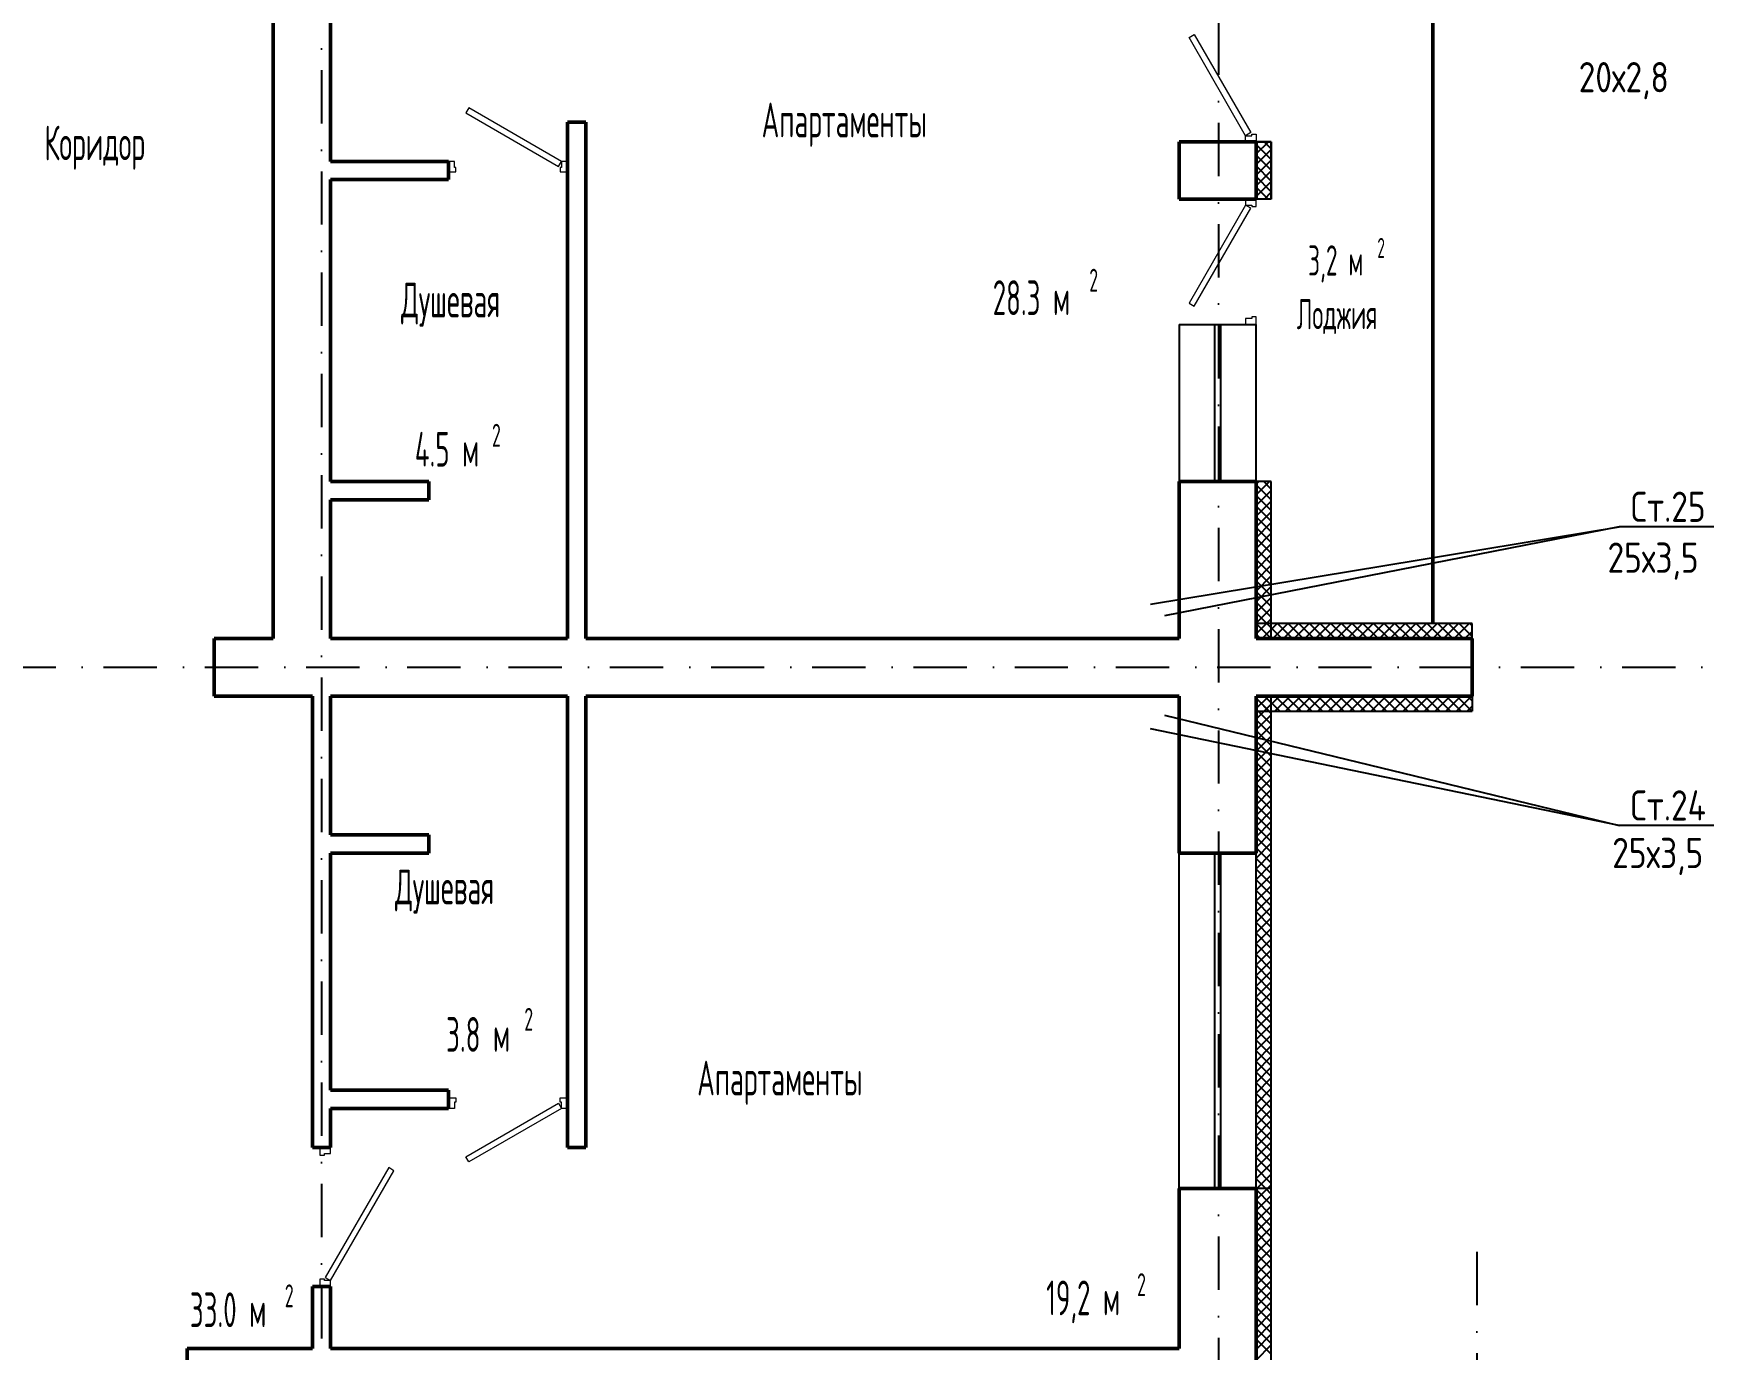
# Model space of a CAD drawing. Extents: x -1560602 to 321118, y -2308202 to -430103.
# Drawn here: x -1493034 to -1481973, y -2269151 to -2260437 of the extents above; entities that cross this region are included whole.
import ezdxf
from ezdxf.enums import TextEntityAlignment as Align

# ---------------------------------------------------------------- set-up
doc = ezdxf.new("R2010")
doc.units = 0
doc.header["$MEASUREMENT"] = 0
doc.linetypes.add('Dot & Dashed', pattern=[670.277762, 352.777767, -176.388884, 0, -141.111112])
doc.linetypes.add('Штрихпунктирная', pattern=[0.670278, 0.352778, -0.176389, 0, -0.141111])
doc.layers.get('0').update_dxf_attribs({"color": 255, "linetype": 'CONTINUOUS'})
doc.layers.add('Двери', color=4, linetype='CONTINUOUS', lineweight=15)
doc.layers.add('стены', color=5, linetype='CONTINUOUS', lineweight=50)
for name, color, linetype in [('Оси', 253, 'Dot & Dashed'), ('отделка', 240, 'CONTINUOUS'), ('Текст', 7, 'CONTINUOUS'), ('Утеплитель', 6, 'CONTINUOUS')]:
    doc.layers.add(name, color=color, linetype=linetype)
doc.styles.get("Standard").update_dxf_attribs({"font": 'spds.shx', "width": 0.7, "height": 250})

msp = doc.modelspace()

# ---------------------------------------------------------------- linework, layer by layer
at = {"color": 0}
for p, q in [((-1485636.4, -2264215.9, 0), (-1482531.6, -2263704.7, 0)), ((-1482531.6, -2263704.7, 0), (-1485542.5, -2264293.9, 0)), ((-1481856.9, -2263704.7, 0), (-1482531.6, -2263704.7, 0)), ((-1485542.5, -2264950.5, 0), (-1482531.6, -2265681.8, 0)), ((-1482531.6, -2265681.8, 0), (-1485636.4, -2265040.1, 0)), ((-1481856.9, -2265681.8, 0), (-1482531.6, -2265681.8, 0))]:
    msp.add_line(p, q, dxfattribs=at)
at = {"layer": 'Двери', "color": 0, "linetype": 'Continuous'}
for p, q in [((-1485380.7, -2260464.4), (-1485346.1, -2260444.4)), ((-1485005.7, -2261113.9), (-1485380.7, -2260464.4)), ((-1485346.1, -2260444.4), (-1484971.1, -2261093.9)), ((-1490150.6, -2260929), (-1490170.6, -2260963.6)), ((-1490170.6, -2260963.6), (-1489555.7, -2261318.6)), ((-1489535.7, -2261284), (-1490150.6, -2260929)), ((-1484971.1, -2261093.9), (-1485005.7, -2261113.9)), ((-1485005.7, -2261153.9), (-1485005.7, -2261113.9)), ((-1485005.7, -2261113.9), (-1484965.7, -2261113.9)), ((-1484965.7, -2261113.9), (-1484965.7, -2261103.9)), ((-1484965.7, -2261103.9), (-1484935.7, -2261103.9)), ((-1484935.7, -2261103.9), (-1484935.7, -2261153.9)), ((-1490245.7, -2261284), (-1490285.7, -2261284)), ((-1490285.7, -2261354), (-1490235.7, -2261354)), ((-1490245.7, -2261324), (-1490245.7, -2261284)), ((-1490235.7, -2261324), (-1490245.7, -2261324)), ((-1490235.7, -2261354), (-1490235.7, -2261324)), ((-1489555.7, -2261318.6), (-1489535.7, -2261284)), ((-1489535.7, -2261324), (-1489545.7, -2261324)), ((-1489545.7, -2261324), (-1489545.7, -2261354)), ((-1489545.7, -2261354), (-1489495.7, -2261354)), ((-1489495.7, -2261284), (-1489535.7, -2261284)), ((-1489535.7, -2261284), (-1489535.7, -2261324)), ((-1485005.7, -2261573.9), (-1485380.7, -2262223.4)), ((-1485005.7, -2261533.9), (-1485005.7, -2261573.9)), ((-1485005.7, -2261573.9), (-1484965.7, -2261573.9)), ((-1484971.1, -2261593.9), (-1485005.7, -2261573.9)), ((-1484965.7, -2261573.9), (-1484965.7, -2261583.9)), ((-1484935.7, -2261583.9), (-1484935.7, -2261533.9)), ((-1485346.1, -2262243.4), (-1484971.1, -2261593.9)), ((-1484965.7, -2261583.9), (-1484935.7, -2261583.9)), ((-1485380.7, -2262223.4), (-1485346.1, -2262243.4)), ((-1484965.7, -2262323.9), (-1485005.7, -2262323.9)), ((-1485005.7, -2262323.9), (-1485005.7, -2262363.9)), ((-1484935.7, -2262313.9), (-1484965.7, -2262313.9)), ((-1484965.7, -2262313.9), (-1484965.7, -2262323.9)), ((-1484935.7, -2262363.9), (-1484935.7, -2262313.9)), ((-1490285.7, -2267483.8), (-1490235.7, -2267483.8)), ((-1490235.7, -2267513.8), (-1490245.7, -2267513.8)), ((-1490245.7, -2267513.8), (-1490245.7, -2267553.8)), ((-1490235.7, -2267483.8), (-1490235.7, -2267513.8)), ((-1490170.6, -2267874.2), (-1489555.7, -2267519.2)), ((-1489555.7, -2267519.2), (-1489535.7, -2267553.8)), ((-1489545.7, -2267513.8), (-1489545.7, -2267483.8)), ((-1489545.7, -2267483.8), (-1489495.7, -2267483.8)), ((-1489535.7, -2267513.8), (-1489545.7, -2267513.8)), ((-1489535.7, -2267553.8), (-1489535.7, -2267513.8)), ((-1490245.7, -2267553.8), (-1490285.7, -2267553.8)), ((-1489535.7, -2267553.8), (-1490150.6, -2267908.8)), ((-1489495.7, -2267553.8), (-1489535.7, -2267553.8)), ((-1491135.7, -2267813.8), (-1491135.7, -2267863.8)), ((-1491135.7, -2267863.8), (-1491105.7, -2267863.8)), ((-1491105.7, -2267863.8), (-1491105.7, -2267853.8)), ((-1491105.7, -2267853.8), (-1491065.7, -2267853.8)), ((-1491065.7, -2267853.8), (-1491065.7, -2267813.8)), ((-1490150.6, -2267908.8), (-1490170.6, -2267874.2)), ((-1490680.4, -2267946.4), (-1491100.4, -2268673.8)), ((-1491065.7, -2268693.8), (-1490645.7, -2267966.4)), ((-1490645.7, -2267966.4), (-1490680.4, -2267946.4)), ((-1491105.7, -2268683.8), (-1491135.7, -2268683.8)), ((-1491135.7, -2268683.8), (-1491135.7, -2268733.8)), ((-1491105.7, -2268693.8), (-1491105.7, -2268683.8)), ((-1491065.7, -2268693.8), (-1491105.7, -2268693.8)), ((-1491100.4, -2268673.8), (-1491065.7, -2268693.8)), ((-1491065.7, -2268733.8), (-1491065.7, -2268693.8))]:
    msp.add_line(p, q, dxfattribs=at)
at = {"layer": 'Оси', "color": 0, "linetype": 'Штрихпунктирная', "lineweight": -3, "ltscale": 1000}
for p, q in [((-1491125.7, -2249953.9), (-1491125.7, -2295575.6)), ((-1485185.7, -2252313.9), (-1485185.7, -2295548.9)), ((-1505305.6, -2264633.9), (-1478850.7, -2264633.9)), ((-1483475.7, -2268503.9), (-1483475.7, -2295548.9))]:
    msp.add_line(p, q, dxfattribs=at)
at = {"layer": 'отделка', "color": 0, "ltscale": 100}
for p, q in [((-1485445.7, -2262363.9), (-1484935.7, -2262363.9)), ((-1485445.7, -2262363.9), (-1485445.7, -2263403.9)), ((-1485210.7, -2263403.9), (-1485210.7, -2262363.9)), ((-1485170.7, -2263403.9), (-1485170.7, -2262363.9)), ((-1484935.7, -2263403.9), (-1484935.7, -2262363.9)), ((-1485445.7, -2263403.9), (-1484935.7, -2263403.9)), ((-1485445.7, -2268083.9), (-1485445.7, -2265863.9)), ((-1485210.7, -2268083.9), (-1485210.7, -2265863.9)), ((-1485170.7, -2268083.9), (-1485170.7, -2265863.9)), ((-1484935.7, -2268083.9), (-1484935.7, -2265863.9))]:
    msp.add_line(p, q, dxfattribs=at)
at = {"layer": 'стены', "color": 0, "ltscale": 100}
for p, q in [((-1483765.7, -2264343.9), (-1483765.7, -2254543.9)), ((-1491065.7, -2261284), (-1491065.7, -2259423.9)), ((-1489375.7, -2261024), (-1489495.7, -2261024)), ((-1489495.7, -2261024), (-1489495.7, -2264443.9)), ((-1489375.7, -2264443.9), (-1489375.7, -2261024)), ((-1490285.7, -2261284), (-1491065.7, -2261284)), ((-1490285.7, -2261404), (-1490285.7, -2261284)), ((-1491065.7, -2263404), (-1491065.7, -2261404)), ((-1491065.7, -2261404), (-1490285.7, -2261404)), ((-1490415.7, -2263404), (-1491065.7, -2263404)), ((-1490415.7, -2263523.9), (-1490415.7, -2263404)), ((-1491065.7, -2263524), (-1490415.7, -2263523.9)), ((-1489495.7, -2264443.9), (-1491065.7, -2264443.9)), ((-1483505.7, -2264823.9), (-1483505.7, -2264443.9)), ((-1490415.7, -2265863.8), (-1490415.7, -2265743.9)), ((-1490285.7, -2267553.8), (-1490285.7, -2267433.8)), ((-1491065.7, -2267813.8), (-1491185.7, -2267813.8)), ((-1491065.7, -2268733.8), (-1491185.7, -2268733.8))]:
    msp.add_line(p, q, dxfattribs=at)
at = {"layer": 'стены', "color": 0, "linetype": 'Continuous'}
for p, q in [((-1491445.7, -2259423.9), (-1491445.7, -2264443.9)), ((-1485005.7, -2261153.9), (-1485445.7, -2261153.9)), ((-1485445.7, -2261153.9), (-1485445.7, -2261348.9)), ((-1484935.7, -2261153.9), (-1485005.7, -2261153.9)), ((-1484935.7, -2261153.9), (-1485005.7, -2261153.9)), ((-1484935.7, -2261533.9), (-1484935.7, -2261153.9)), ((-1485445.7, -2261343.9), (-1485445.7, -2261533.9)), ((-1485005.7, -2261533.9), (-1485445.7, -2261533.9)), ((-1484935.7, -2261533.9), (-1485005.7, -2261533.9)), ((-1485005.7, -2263403.9), (-1485445.7, -2263403.9)), ((-1485445.7, -2263403.9), (-1485445.7, -2264443.9)), ((-1484935.7, -2263403.9), (-1485005.7, -2263403.9)), ((-1484935.7, -2263403.9), (-1485005.7, -2263403.9)), ((-1484935.7, -2264443.9), (-1484935.7, -2263403.9)), ((-1491065.7, -2264443.9), (-1491065.7, -2263524)), ((-1485445.7, -2263566.3), (-1485445.7, -2264421.3)), ((-1491445.7, -2264443.9), (-1491835.7, -2264443.9)), ((-1491835.7, -2264443.9), (-1491835.7, -2264823.9)), ((-1486615.7, -2264443.9), (-1489375.7, -2264443.9)), ((-1485445.7, -2264443.9), (-1486615.7, -2264443.9)), ((-1485468.2, -2264443.8), (-1486473.2, -2264443.8)), ((-1484935.7, -2264443.9), (-1483505.7, -2264443.9)), ((-1491835.7, -2264823.9), (-1491185.7, -2264823.9)), ((-1491185.7, -2264823.9), (-1491185.7, -2267813.8)), ((-1491065.7, -2265743.8), (-1491065.7, -2264823.9)), ((-1491065.7, -2264823.9), (-1489495.7, -2264823.9)), ((-1491065.7, -2265720.9), (-1491065.7, -2264846.9)), ((-1489518.7, -2264823.9), (-1491042.7, -2264823.9)), ((-1489495.7, -2264823.9), (-1489495.7, -2267433.8)), ((-1489495.7, -2265720.9), (-1489495.7, -2264846.9)), ((-1489375.7, -2267813.8), (-1489375.7, -2264823.9)), ((-1489375.7, -2264823.9), (-1485445.7, -2264823.9)), ((-1485445.7, -2264823.9), (-1485445.7, -2265863.9)), ((-1484935.7, -2264823.9), (-1483505.7, -2264823.9)), ((-1484935.7, -2265863.9), (-1484935.7, -2264823.9)), ((-1490415.7, -2265743.8), (-1491065.7, -2265743.8)), ((-1491065.7, -2265863.8), (-1490415.7, -2265863.8)), ((-1491065.7, -2267433.8), (-1491065.7, -2265863.8)), ((-1485005.7, -2265863.9), (-1485445.7, -2265863.9)), ((-1484935.7, -2265863.9), (-1485005.7, -2265863.9)), ((-1484935.7, -2265863.9), (-1485005.7, -2265863.9)), ((-1490285.7, -2267433.8), (-1491065.7, -2267433.8)), ((-1489495.7, -2267433.8), (-1489495.7, -2267813.8)), ((-1491065.7, -2267553.8), (-1490285.7, -2267553.8)), ((-1491065.7, -2267813.8), (-1491065.7, -2267553.8)), ((-1489495.7, -2267813.8), (-1489375.7, -2267813.8)), ((-1485005.7, -2268083.9), (-1485445.7, -2268083.9)), ((-1485445.7, -2268083.9), (-1485445.7, -2269143.9)), ((-1484935.7, -2268083.9), (-1485005.7, -2268083.9)), ((-1484935.7, -2268083.9), (-1485005.7, -2268083.9)), ((-1484935.7, -2269143.9), (-1484935.7, -2268083.9)), ((-1491185.7, -2268733.8), (-1491185.7, -2269143.9)), ((-1491065.7, -2269143.9), (-1491065.7, -2268733.8)), ((-1492015.7, -2269143.9), (-1492015.7, -2269653.9)), ((-1491185.7, -2269143.9), (-1492015.7, -2269143.9)), ((-1485445.7, -2269143.9), (-1491065.7, -2269143.9)), ((-1484935.7, -2269653.9), (-1484935.7, -2269143.9))]:
    msp.add_line(p, q, dxfattribs=at)
at = {"layer": 'Утеплитель', "color": 0, "linetype": 'Continuous'}
for p, q in [((-1484835.7, -2261153.9), (-1484935.7, -2261153.9)), ((-1484935.7, -2261164), (-1484925.6, -2261153.9)), ((-1484935.7, -2261234.7), (-1484854.9, -2261153.9)), ((-1484835.7, -2261272.7), (-1484935.7, -2261172.7)), ((-1484935.7, -2261305.4), (-1484835.7, -2261205.4)), ((-1484835.7, -2261343.4), (-1484935.7, -2261243.4)), ((-1484835.7, -2261202), (-1484883.9, -2261153.9)), ((-1484835.7, -2261533.9), (-1484835.7, -2261153.9)), ((-1484935.7, -2261376.1), (-1484835.7, -2261276.1)), ((-1484835.7, -2261414.1), (-1484935.7, -2261314.1)), ((-1484935.7, -2261446.9), (-1484835.7, -2261346.9)), ((-1484835.7, -2261484.9), (-1484935.7, -2261384.9)), ((-1484935.7, -2261517.6), (-1484835.7, -2261417.6)), ((-1484857.4, -2261533.9), (-1484935.7, -2261455.6)), ((-1484928.1, -2261533.9), (-1484935.7, -2261526.3)), ((-1484835.7, -2261533.9), (-1484935.7, -2261533.9)), ((-1484881.4, -2261533.9), (-1484835.7, -2261488.3)), ((-1484835.7, -2263403.9), (-1484935.7, -2263403.9)), ((-1484935.7, -2263421.9), (-1484917.7, -2263403.9)), ((-1484935.7, -2263492.6), (-1484847, -2263403.9)), ((-1484835.7, -2263524.8), (-1484935.7, -2263424.8)), ((-1484835.7, -2263454.1), (-1484886, -2263403.9)), ((-1484835.7, -2264443.9), (-1484835.7, -2263403.9)), ((-1484935.7, -2263563.4), (-1484835.7, -2263463.4)), ((-1484835.7, -2263595.6), (-1484935.7, -2263495.6)), ((-1484935.7, -2263634.1), (-1484835.7, -2263534.1)), ((-1484835.7, -2263666.3), (-1484935.7, -2263566.3)), ((-1484935.7, -2263704.8), (-1484835.7, -2263604.8)), ((-1484835.7, -2263737), (-1484935.7, -2263637)), ((-1484935.7, -2263775.5), (-1484835.7, -2263675.5)), ((-1484835.7, -2263807.7), (-1484935.7, -2263707.7)), ((-1484935.7, -2263846.2), (-1484835.7, -2263746.2)), ((-1484835.7, -2263878.4), (-1484935.7, -2263778.4)), ((-1484935.7, -2263916.9), (-1484835.7, -2263816.9)), ((-1484835.7, -2263949.1), (-1484935.7, -2263849.1)), ((-1484935.7, -2263987.6), (-1484835.7, -2263887.6)), ((-1484835.7, -2264019.8), (-1484935.7, -2263919.8)), ((-1484935.7, -2264058.3), (-1484835.7, -2263958.3)), ((-1484835.7, -2264090.5), (-1484935.7, -2263990.5)), ((-1484935.7, -2264129), (-1484835.7, -2264029)), ((-1484835.7, -2264161.2), (-1484935.7, -2264061.2)), ((-1484935.7, -2264199.7), (-1484835.7, -2264099.7)), ((-1484835.7, -2264232), (-1484935.7, -2264132)), ((-1484935.7, -2264270.5), (-1484835.7, -2264170.5)), ((-1484835.7, -2264302.7), (-1484935.7, -2264202.7)), ((-1484935.7, -2264341.2), (-1484835.7, -2264241.2)), ((-1484835.7, -2264373.4), (-1484935.7, -2264273.4)), ((-1484935.7, -2264411.9), (-1484835.7, -2264311.9)), ((-1483505.7, -2264343.9), (-1484935.7, -2264343.9)), ((-1484935.7, -2264411.9), (-1484867.8, -2264343.9)), ((-1484835.9, -2264443.9), (-1484935.7, -2264344.1)), ((-1484835.9, -2264443.9), (-1484935.7, -2264344.1)), ((-1484906.6, -2264443.9), (-1484935.7, -2264414.8)), ((-1484906.6, -2264443.9), (-1484935.7, -2264414.8)), ((-1484897.1, -2264443.9), (-1484797.1, -2264343.9)), ((-1484897.1, -2264443.9), (-1484835.7, -2264382.6)), ((-1484765.2, -2264443.9), (-1484865.2, -2264343.9)), ((-1484826.3, -2264443.9), (-1484726.3, -2264343.9)), ((-1484694.5, -2264443.9), (-1484794.5, -2264343.9)), ((-1484755.6, -2264443.9), (-1484655.6, -2264343.9)), ((-1484623.8, -2264443.9), (-1484723.8, -2264343.9)), ((-1484684.9, -2264443.9), (-1484584.9, -2264343.9)), ((-1484553.1, -2264443.9), (-1484653.1, -2264343.9)), ((-1484614.2, -2264443.9), (-1484514.2, -2264343.9)), ((-1484482.4, -2264443.9), (-1484582.4, -2264343.9)), ((-1484543.5, -2264443.9), (-1484443.5, -2264343.9)), ((-1484411.7, -2264443.9), (-1484511.7, -2264343.9)), ((-1484472.8, -2264443.9), (-1484372.8, -2264343.9)), ((-1484341, -2264443.9), (-1484441, -2264343.9)), ((-1484402.1, -2264443.9), (-1484302.1, -2264343.9)), ((-1484270.2, -2264443.9), (-1484370.2, -2264343.9)), ((-1484331.4, -2264443.9), (-1484231.4, -2264343.9)), ((-1484199.5, -2264443.9), (-1484299.5, -2264343.9)), ((-1484260.7, -2264443.9), (-1484160.7, -2264343.9)), ((-1484128.8, -2264443.9), (-1484228.8, -2264343.9)), ((-1484189.9, -2264443.9), (-1484089.9, -2264343.9)), ((-1484058.1, -2264443.9), (-1484158.1, -2264343.9)), ((-1484119.2, -2264443.9), (-1484019.2, -2264343.9)), ((-1483987.4, -2264443.9), (-1484087.4, -2264343.9)), ((-1484048.5, -2264443.9), (-1483948.5, -2264343.9)), ((-1483916.7, -2264443.9), (-1484016.7, -2264343.9)), ((-1483977.8, -2264443.9), (-1483877.8, -2264343.9)), ((-1483846, -2264443.9), (-1483946, -2264343.9)), ((-1483907.1, -2264443.9), (-1483807.1, -2264343.9)), ((-1483775.3, -2264443.9), (-1483875.3, -2264343.9)), ((-1483836.4, -2264443.9), (-1483736.4, -2264343.9)), ((-1483704.6, -2264443.9), (-1483804.6, -2264343.9)), ((-1483765.7, -2264443.9), (-1483665.7, -2264343.9)), ((-1483633.8, -2264443.9), (-1483733.8, -2264343.9)), ((-1483695, -2264443.9), (-1483595, -2264343.9)), ((-1483563.1, -2264443.9), (-1483663.1, -2264343.9)), ((-1483624.3, -2264443.9), (-1483524.3, -2264343.9)), ((-1483505.7, -2264430.6), (-1483592.4, -2264343.9)), ((-1483553.5, -2264443.9), (-1483505.7, -2264396.1)), ((-1483505.7, -2264359.9), (-1483521.7, -2264343.9)), ((-1484935.7, -2264836.1), (-1484923.5, -2264823.9)), ((-1484935.7, -2264906.9), (-1484852.8, -2264823.9)), ((-1484935.7, -2264836.1), (-1484923.5, -2264823.9)), ((-1484935.7, -2264906.9), (-1484852.8, -2264823.9)), ((-1484835.7, -2264939.1), (-1484935.7, -2264839.1)), ((-1484850.9, -2264923.9), (-1484935.7, -2264839.1)), ((-1484935.7, -2264977.6), (-1484835.7, -2264877.6)), ((-1484882.1, -2264923.9), (-1484782.1, -2264823.9)), ((-1484835.7, -2264868.4), (-1484880.2, -2264823.9)), ((-1484780.2, -2264923.9), (-1484880.2, -2264823.9)), ((-1484835.7, -2268083.9), (-1484835.7, -2264823.9)), ((-1484811.4, -2264923.9), (-1484711.4, -2264823.9)), ((-1484709.5, -2264923.9), (-1484809.5, -2264823.9)), ((-1484740.7, -2264923.9), (-1484640.7, -2264823.9)), ((-1484638.8, -2264923.9), (-1484738.8, -2264823.9)), ((-1484669.9, -2264923.9), (-1484569.9, -2264823.9)), ((-1484568.1, -2264923.9), (-1484668.1, -2264823.9)), ((-1484599.2, -2264923.9), (-1484499.2, -2264823.9)), ((-1484497.3, -2264923.9), (-1484597.3, -2264823.9)), ((-1484528.5, -2264923.9), (-1484428.5, -2264823.9)), ((-1484426.6, -2264923.9), (-1484526.6, -2264823.9)), ((-1484457.8, -2264923.9), (-1484357.8, -2264823.9)), ((-1484355.9, -2264923.9), (-1484455.9, -2264823.9)), ((-1484387.1, -2264923.9), (-1484287.1, -2264823.9)), ((-1484285.2, -2264923.9), (-1484385.2, -2264823.9)), ((-1484316.4, -2264923.9), (-1484216.4, -2264823.9)), ((-1484214.5, -2264923.9), (-1484314.5, -2264823.9)), ((-1484245.7, -2264923.9), (-1484145.7, -2264823.9)), ((-1484143.8, -2264923.9), (-1484243.8, -2264823.9)), ((-1484175, -2264923.9), (-1484075, -2264823.9)), ((-1484073.1, -2264923.9), (-1484173.1, -2264823.9)), ((-1484104.3, -2264923.9), (-1484004.3, -2264823.9)), ((-1484002.4, -2264923.9), (-1484102.4, -2264823.9)), ((-1484033.5, -2264923.9), (-1483933.5, -2264823.9)), ((-1483931.7, -2264923.9), (-1484031.7, -2264823.9)), ((-1483962.8, -2264923.9), (-1483862.8, -2264823.9)), ((-1483861, -2264923.9), (-1483961, -2264823.9)), ((-1483892.1, -2264923.9), (-1483792.1, -2264823.9)), ((-1483790.2, -2264923.9), (-1483890.2, -2264823.9)), ((-1483821.4, -2264923.9), (-1483721.4, -2264823.9)), ((-1483719.5, -2264923.9), (-1483819.5, -2264823.9)), ((-1483750.7, -2264923.9), (-1483650.7, -2264823.9)), ((-1483648.8, -2264923.9), (-1483748.8, -2264823.9)), ((-1483680, -2264923.9), (-1483580, -2264823.9)), ((-1483578.1, -2264923.9), (-1483678.1, -2264823.9)), ((-1483609.3, -2264923.9), (-1483509.3, -2264823.9)), ((-1483507.4, -2264923.9), (-1483607.4, -2264823.9)), ((-1483538.6, -2264923.9), (-1483505.7, -2264891.1)), ((-1483505.7, -2264854.8), (-1483536.7, -2264823.9)), ((-1484835.7, -2265009.8), (-1484935.7, -2264909.8)), ((-1484921.6, -2264923.9), (-1484935.7, -2264909.8)), ((-1484935.7, -2264923.9), (-1483505.7, -2264923.9)), ((-1484935.7, -2265048.3), (-1484835.7, -2264948.3)), ((-1484835.7, -2265080.5), (-1484935.7, -2264980.5)), ((-1484935.7, -2265119), (-1484835.7, -2265019)), ((-1484835.7, -2265151.2), (-1484935.7, -2265051.2)), ((-1484935.7, -2265189.7), (-1484835.7, -2265089.7)), ((-1484835.7, -2265221.9), (-1484935.7, -2265121.9)), ((-1484935.7, -2265260.4), (-1484835.7, -2265160.4)), ((-1484835.7, -2265292.6), (-1484935.7, -2265192.6)), ((-1484935.7, -2265331.1), (-1484835.7, -2265231.1)), ((-1484835.7, -2265363.3), (-1484935.7, -2265263.3)), ((-1484935.7, -2265401.8), (-1484835.7, -2265301.8)), ((-1484835.7, -2265434), (-1484935.7, -2265334)), ((-1484935.7, -2265472.5), (-1484835.7, -2265372.5)), ((-1484835.7, -2265504.7), (-1484935.7, -2265404.7)), ((-1484935.7, -2265543.3), (-1484835.7, -2265443.3)), ((-1484835.7, -2265575.5), (-1484935.7, -2265475.5)), ((-1484935.7, -2265614), (-1484835.7, -2265514)), ((-1484835.7, -2265646.2), (-1484935.7, -2265546.2)), ((-1484935.7, -2265684.7), (-1484835.7, -2265584.7)), ((-1484835.7, -2265716.9), (-1484935.7, -2265616.9)), ((-1484935.7, -2265755.4), (-1484835.7, -2265655.4)), ((-1484835.7, -2265787.6), (-1484935.7, -2265687.6)), ((-1484935.7, -2265826.1), (-1484835.7, -2265726.1)), ((-1484835.7, -2265858.3), (-1484935.7, -2265758.3)), ((-1484935.7, -2265896.8), (-1484835.7, -2265796.8)), ((-1484835.7, -2265929), (-1484935.7, -2265829)), ((-1484935.7, -2265967.5), (-1484835.7, -2265867.5)), ((-1484835.7, -2265999.7), (-1484935.7, -2265899.7)), ((-1484935.7, -2266038.2), (-1484835.7, -2265938.2)), ((-1484835.7, -2266070.4), (-1484935.7, -2265970.4)), ((-1484935.7, -2266108.9), (-1484835.7, -2266008.9)), ((-1484835.7, -2266141.1), (-1484935.7, -2266041.1)), ((-1484935.7, -2266179.6), (-1484835.7, -2266079.6)), ((-1484835.7, -2266211.9), (-1484935.7, -2266111.9)), ((-1484935.7, -2266250.4), (-1484835.7, -2266150.4)), ((-1484835.7, -2266282.6), (-1484935.7, -2266182.6)), ((-1484935.7, -2266321.1), (-1484835.7, -2266221.1)), ((-1484835.7, -2266353.3), (-1484935.7, -2266253.3)), ((-1484935.7, -2266391.8), (-1484835.7, -2266291.8)), ((-1484835.7, -2266424), (-1484935.7, -2266324)), ((-1484935.7, -2266462.5), (-1484835.7, -2266362.5)), ((-1484835.7, -2266494.7), (-1484935.7, -2266394.7)), ((-1484935.7, -2266533.2), (-1484835.7, -2266433.2)), ((-1484835.7, -2266565.4), (-1484935.7, -2266465.4)), ((-1484935.7, -2266603.9), (-1484835.7, -2266503.9)), ((-1484835.7, -2266636.1), (-1484935.7, -2266536.1)), ((-1484935.7, -2266674.6), (-1484835.7, -2266574.6)), ((-1484835.7, -2266706.8), (-1484935.7, -2266606.8)), ((-1484935.7, -2266745.3), (-1484835.7, -2266645.3)), ((-1484835.7, -2266777.5), (-1484935.7, -2266677.5)), ((-1484935.7, -2266816), (-1484835.7, -2266716)), ((-1484835.7, -2266848.2), (-1484935.7, -2266748.2)), ((-1484935.7, -2266886.8), (-1484835.7, -2266786.8)), ((-1484835.7, -2266919), (-1484935.7, -2266819)), ((-1484935.7, -2266957.5), (-1484835.7, -2266857.5)), ((-1484835.7, -2266989.7), (-1484935.7, -2266889.7)), ((-1484935.7, -2267028.2), (-1484835.7, -2266928.2)), ((-1484835.7, -2267060.4), (-1484935.7, -2266960.4)), ((-1484935.7, -2267098.9), (-1484835.7, -2266998.9)), ((-1484835.7, -2267131.1), (-1484935.7, -2267031.1)), ((-1484935.7, -2267169.6), (-1484835.7, -2267069.6)), ((-1484835.7, -2267201.8), (-1484935.7, -2267101.8)), ((-1484935.7, -2267240.3), (-1484835.7, -2267140.3)), ((-1484835.7, -2267272.5), (-1484935.7, -2267172.5)), ((-1484935.7, -2267311), (-1484835.7, -2267211)), ((-1484835.7, -2267343.2), (-1484935.7, -2267243.2)), ((-1484935.7, -2267381.7), (-1484835.7, -2267281.7)), ((-1484835.7, -2267413.9), (-1484935.7, -2267313.9)), ((-1484935.7, -2267452.4), (-1484835.7, -2267352.4)), ((-1484835.7, -2267484.6), (-1484935.7, -2267384.6)), ((-1484935.7, -2267523.2), (-1484835.7, -2267423.2)), ((-1484835.7, -2267555.4), (-1484935.7, -2267455.4)), ((-1484935.7, -2267593.9), (-1484835.7, -2267493.9)), ((-1484835.7, -2267626.1), (-1484935.7, -2267526.1)), ((-1484935.7, -2267664.6), (-1484835.7, -2267564.6)), ((-1484835.7, -2267696.8), (-1484935.7, -2267596.8)), ((-1484935.7, -2267735.3), (-1484835.7, -2267635.3)), ((-1484835.7, -2267767.5), (-1484935.7, -2267667.5)), ((-1484935.7, -2267806), (-1484835.7, -2267706)), ((-1484835.7, -2267838.2), (-1484935.7, -2267738.2)), ((-1484935.7, -2267876.7), (-1484835.7, -2267776.7)), ((-1484835.7, -2267908.9), (-1484935.7, -2267808.9)), ((-1484935.7, -2267947.4), (-1484835.7, -2267847.4)), ((-1484835.7, -2267979.6), (-1484935.7, -2267879.6)), ((-1484935.7, -2268018.1), (-1484835.7, -2267918.1)), ((-1484835.7, -2268050.3), (-1484935.7, -2267950.3)), ((-1484930.8, -2268083.9), (-1484835.7, -2267988.8)), ((-1484872.9, -2268083.9), (-1484935.7, -2268021)), ((-1484835.7, -2268083.9), (-1484935.7, -2268083.9)), ((-1484835.7, -2268083.9), (-1484935.7, -2268083.9)), ((-1484935.7, -2268088.8), (-1484930.8, -2268083.9)), ((-1484935.7, -2268159.5), (-1484860.1, -2268083.9)), ((-1484835.7, -2268191.8), (-1484935.7, -2268091.8)), ((-1484835.7, -2268121), (-1484872.9, -2268083.9)), ((-1484860.1, -2268083.9), (-1484835.7, -2268059.5)), ((-1484835.7, -2269253.9), (-1484835.7, -2268083.9)), ((-1484935.7, -2268230.3), (-1484835.7, -2268130.3)), ((-1484835.7, -2268262.5), (-1484935.7, -2268162.5)), ((-1484935.7, -2268301), (-1484835.7, -2268201)), ((-1484835.7, -2268333.2), (-1484935.7, -2268233.2)), ((-1484935.7, -2268371.7), (-1484835.7, -2268271.7)), ((-1484835.7, -2268403.9), (-1484935.7, -2268303.9)), ((-1484935.7, -2268442.4), (-1484835.7, -2268342.4)), ((-1484835.7, -2268474.6), (-1484935.7, -2268374.6)), ((-1484935.7, -2268513.1), (-1484835.7, -2268413.1)), ((-1484835.7, -2268545.3), (-1484935.7, -2268445.3)), ((-1484935.7, -2268583.8), (-1484835.7, -2268483.8)), ((-1484835.7, -2268616), (-1484935.7, -2268516)), ((-1484935.7, -2268654.5), (-1484835.7, -2268554.5)), ((-1484835.7, -2268686.7), (-1484935.7, -2268586.7)), ((-1484935.7, -2268725.2), (-1484835.7, -2268625.2)), ((-1484835.7, -2268757.4), (-1484935.7, -2268657.4)), ((-1484935.7, -2268795.9), (-1484835.7, -2268695.9)), ((-1484835.7, -2268828.1), (-1484935.7, -2268728.1)), ((-1484935.7, -2268866.7), (-1484835.7, -2268766.7)), ((-1484835.7, -2268898.9), (-1484935.7, -2268798.9)), ((-1484935.7, -2268937.4), (-1484835.7, -2268837.4)), ((-1484835.7, -2268969.6), (-1484935.7, -2268869.6)), ((-1484935.7, -2269008.1), (-1484835.7, -2268908.1)), ((-1484835.7, -2269040.3), (-1484935.7, -2268940.3)), ((-1484935.7, -2269078.8), (-1484835.7, -2268978.8)), ((-1484835.7, -2269111), (-1484935.7, -2269011)), ((-1484935.7, -2269149.5), (-1484835.7, -2269049.5)), ((-1484835.7, -2269181.7), (-1484935.7, -2269081.7)), ((-1484935.7, -2269220.2), (-1484835.7, -2269120.2))]:
    msp.add_line(p, q, dxfattribs=at)
at = {"layer": 'Утеплитель', "color": 0, "ltscale": 100}
for p, q in [((-1484935.7, -2261153.9), (-1484835.7, -2261153.9)), ((-1484835.7, -2261153.9), (-1484835.7, -2261533.9)), ((-1484835.7, -2261533.9), (-1484935.7, -2261533.9)), ((-1483505.7, -2264443.9), (-1483505.7, -2264343.9)), ((-1483505.7, -2264823.9), (-1483505.7, -2264923.9))]:
    msp.add_line(p, q, dxfattribs=at)

# ---------------------------------------------------------------- texts
at = {"color": 0}
for s, p in [('20х2,8', (-1482799.9, -2260826.7)), ('25х3,5', (-1482609.1, -2264007.8)), ('25х3,5', (-1482578.2, -2265962.8))]:
    msp.add_text(s, height=200, dxfattribs=at).set_placement(p)
for s, p in [('Ст.25', (-1482207.2, -2263571, 0)), ('Ст.24', (-1482207.2, -2265548.1, 0))]:
    msp.add_text(s, height=200, dxfattribs=at).set_placement(p, align=Align.MIDDLE_CENTER)
at = {"layer": 'Текст', "color": 0, "linetype": 'Continuous', "width": 0.7}
for s, height, p in [('Апартаменты', 230, (-1488210.9, -2261125.2)), ('Коридор', 230, (-1492960.5, -2261276.9)), ('2', 132, (-1484133.8, -2261923.3)), ('3,2 м', 200, (-1484591.9, -2262039.9)), ('2', 151.8, (-1486041.2, -2262146.7)), ('Душевая', 230, (-1490598.2, -2262316.9)), ('28.3 м', 230, (-1486680.6, -2262301.6)), ('Лоджия', 200, (-1484666.7, -2262395.4)), ('4.5 м', 230, (-1490507.6, -2263305)), ('2', 151.8, (-1489996.7, -2263173.4)), ('Душевая', 230, (-1490638.4, -2266202.7)), ('3.8 м', 230, (-1490300.5, -2267179.4)), ('2', 151.8, (-1489782.6, -2267040.1)), ('Апартаменты', 230, (-1488637.4, -2267468)), ('2', 151.8, (-1485724.5, -2268797.1)), ('2', 151.8, (-1491368.5, -2268870.7)), ('19,2 м', 230, (-1486326.8, -2268923.6)), ('33.0 м', 230, (-1491997.2, -2269002.3))]:
    msp.add_text(s, height=height, dxfattribs=at).set_placement(p)

doc.saveas('drawing.dxf')
